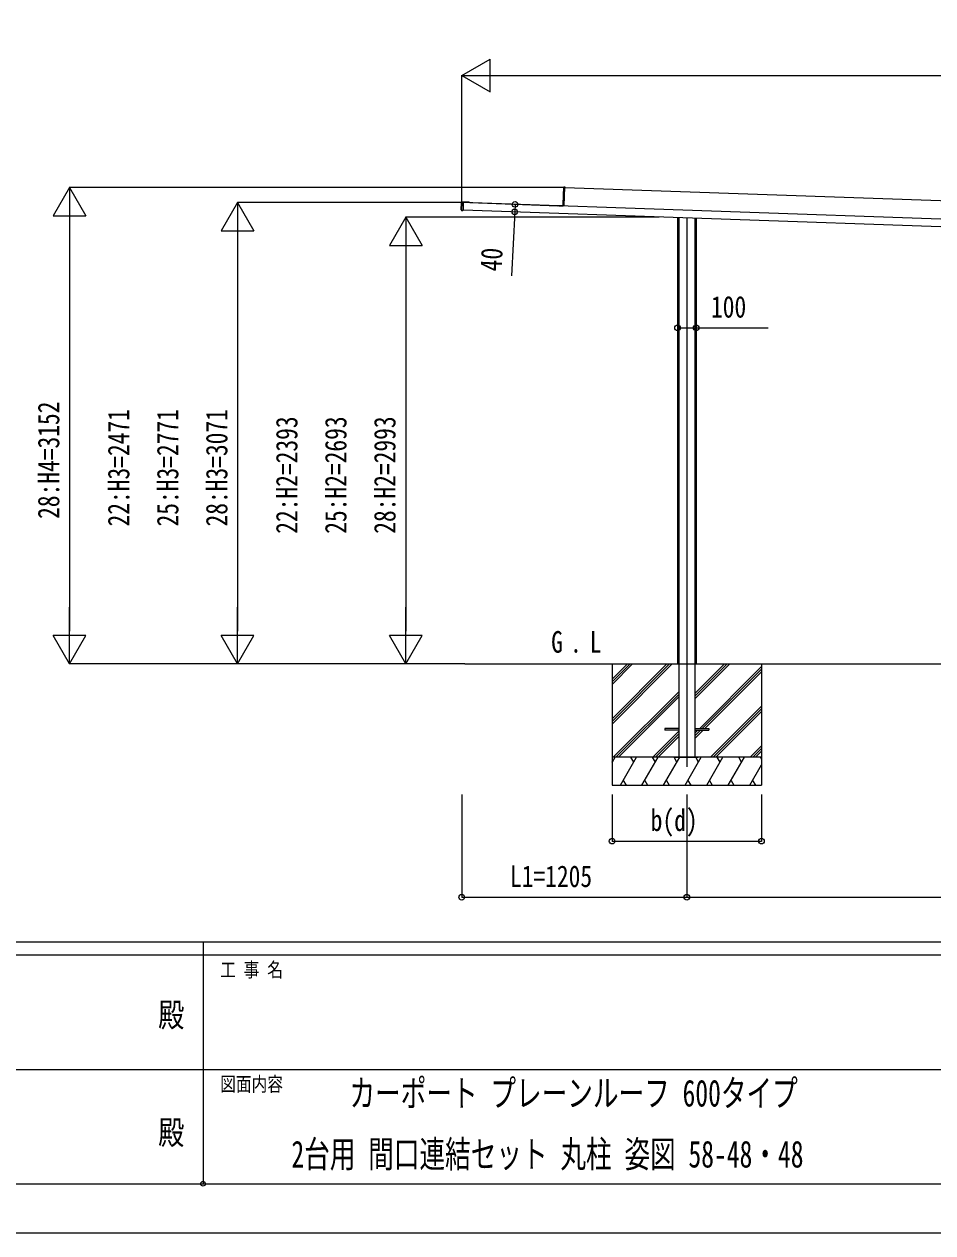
# Model space of a CAD drawing. Units: millimetres, scale not verified. Extents: x -14718 to 14718, y -10395 to 10395.
# Drawn here: x -975 to 3890, y -10395 to -3921 of the extents above; entities that cross this region are included whole.
import ezdxf
from ezdxf.enums import TextEntityAlignment as Align

# ---------------------------------------------------------------- set-up
doc = ezdxf.new("R2010")
doc.units = ezdxf.units.MM
doc.header["$LTSCALE"] = 50
doc.header["$PDMODE"] = 32
doc.header["$PDSIZE"] = 25
for name, color, linetype in [('0-2_USER1', 3, 'Continuous'), ('0-3_YKK_12', 2, 'Continuous'), ('0-4_YKK_A1', 4, 'Continuous'), ('0-5_YKK_D', 6, 'Continuous'), ('0-6_YKK_ZWAK', 7, 'Continuous')]:
    doc.layers.add(name, color=color, linetype=linetype)
doc.styles.add('ＭＳ ゴシック', font='')
doc.styles.get('ＭＳ ゴシック').set_extended_font_data('MS Gothic')

msp = doc.modelspace()

# ---------------------------------------------------------------- linework, layer by layer
at = {"layer": '0-3_YKK_12'}
msp.add_line((2572.57, -4958.91), (2572.57, -7900), dxfattribs=at)
at = {"layer": '0-4_YKK_A1'}
for p, q in [((1914.37, -4793.97), (1911.16, -4886.06)), ((1914.37, -4793.97), (1913.9, -4793.96)), ((1919.91, -4793.83), (1914.37, -4793.97)), ((1914.39, -4793.47), (1919.93, -4793.33)), ((1916.37, -4895.24), (1919.91, -4793.83)), ((1919.84, -4796.03), (7058.7, -4975.48)), ((1919.93, -4793.33), (1919.91, -4793.83)), ((1364.88, -4916.24), (1366.24, -4877.26)), ((1366.58, -4917.33), (1368.02, -4876.28)), ((1367.05, -4917.35), (1366.58, -4917.33)), ((1374.55, -4918.57), (1367.04, -4917.85)), ((1368.49, -4876.29), (1367.05, -4917.35)), ((1367.05, -4917.35), (1374.56, -4918.07)), ((1367.78, -4919.34), (1372.77, -4919.52)), ((1368.49, -4876.29), (1368.02, -4876.28)), ((1376.03, -4876.1), (1368.49, -4876.29)), ((1382.84, -4874.84), (1369.35, -4874.37)), ((1372.77, -4919.52), (1372.81, -4918.4)), ((1374.34, -4874.54), (1374.31, -4875.64)), ((1374.56, -4918.07), (1374.55, -4918.57)), ((1376.03, -4876.1), (1374.56, -4918.07)), ((7169.25, -5119.43), (1374.6, -4917.07)), ((7170.64, -5079.45), (1375.99, -4877.1)), ((1382.77, -4876.84), (1382.84, -4874.84)), ((1388.84, -4875.05), (1382.84, -4874.84)), ((1388.77, -4877.05), (1388.84, -4875.05)), ((1398.83, -4875.4), (1388.84, -4875.05)), ((1398.76, -4877.4), (1398.83, -4875.4)), ((1404.76, -4877.61), (1404.83, -4875.61)), ((1411.77, -4878.35), (1411.78, -4878.05)), ((1411.78, -4878.05), (1411.8, -4877.45)), ((1881.37, -4894.74), (1881.38, -4894.44)), ((1881.38, -4894.44), (1881.4, -4893.84)), ((1881.4, -4893.84), (1881.41, -4893.55)), ((1885.36, -4894.88), (1885.39, -4894.18)), ((1916.36, -4895.27), (1885.39, -4894.18)), ((1910.88, -4894.07), (1910.41, -4894.06)), ((1911.16, -4886.06), (1910.69, -4886.05)), ((1911.16, -4886.06), (1910.88, -4894.07)), ((1916.37, -4895.24), (1916.35, -4895.97)), ((2522.57, -4957.16), (2522.57, -7347.5)), ((2529.43, -4957.4), (2529.43, -7847.5)), ((2615.7, -4960.41), (2615.7, -7847.5)), ((2622.57, -4960.65), (2622.57, -7347.5)), ((1385.03, -7347.5), (7683.49, -7347.5)), ((2172.57, -7347.5), (2172.57, -7997.5)), ((2172.57, -7641.48), (2466.55, -7347.5)), ((2172.57, -7655.62), (2480.69, -7347.5)), ((2172.57, -7669.76), (2494.83, -7347.5)), ((2172.57, -7429.34), (2254.41, -7347.5)), ((2172.57, -7443.49), (2268.55, -7347.5)), ((2172.57, -7457.63), (2282.7, -7347.5)), ((2615.7, -7534.99), (2803.2, -7347.5)), ((2615.7, -7520.85), (2789.06, -7347.5)), ((2615.7, -7506.71), (2774.91, -7347.5)), ((2641.54, -7693), (2972.57, -7361.98)), ((2655.69, -7693), (2972.57, -7376.12)), ((2972.57, -7347.5), (2972.57, -7997.5)), ((2669.83, -7693), (2972.57, -7390.26)), ((2178.68, -7847.5), (2529.43, -7496.75)), ((2192.82, -7847.5), (2529.43, -7510.89)), ((2206.96, -7847.5), (2529.43, -7525.03)), ((2699.18, -7847.5), (2972.57, -7574.11)), ((2713.32, -7847.5), (2972.57, -7588.25)), ((2727.46, -7847.5), (2972.57, -7602.4)), ((2455.07, -7693), (2455.07, -7702)), ((2529.43, -7693), (2455.07, -7693)), ((2529.43, -7702), (2455.07, -7702)), ((2615.7, -7693), (2690.07, -7693)), ((2615.7, -7747.12), (2660.83, -7702)), ((2615.7, -7718.84), (2632.54, -7702)), ((2615.7, -7732.98), (2646.69, -7702)), ((2615.7, -7702), (2690.07, -7702)), ((2690.07, -7693), (2690.07, -7702)), ((2390.81, -7847.5), (2529.43, -7708.88)), ((2404.95, -7847.5), (2529.43, -7723.02)), ((2419.09, -7847.5), (2529.43, -7737.16)), ((2911.31, -7847.5), (2972.57, -7786.24)), ((2925.45, -7847.5), (2972.57, -7800.38)), ((2939.59, -7847.5), (2972.57, -7814.53)), ((2972.57, -7847.5), (2172.57, -7847.5)), ((2172.57, -7876.44), (2189.28, -7847.5)), ((2174.28, -7873.48), (2172.57, -7870.52)), ((2217.11, -7997.5), (2303.72, -7847.5)), ((2288.71, -7873.48), (2273.71, -7847.5)), ((2332.58, -7997.5), (2419.19, -7847.5)), ((2404.18, -7873.48), (2389.18, -7847.5)), ((2448.05, -7997.5), (2534.66, -7847.5)), ((2519.66, -7873.48), (2504.65, -7847.5)), ((2511.67, -7847.5), (2633.47, -7847.5)), ((2563.52, -7997.5), (2650.13, -7847.5)), ((2635.13, -7873.48), (2620.12, -7847.5)), ((2678.99, -7997.5), (2765.6, -7847.5)), ((2750.6, -7873.48), (2735.6, -7847.5)), ((2794.46, -7997.5), (2881.07, -7847.5)), ((2866.07, -7873.48), (2851.07, -7847.5)), ((2909.93, -7997.5), (2972.57, -7889.02)), ((2972.57, -7857.95), (2966.54, -7847.5)), ((2172.57, -7997.5), (2972.57, -7997.5)), ((2232.11, -7971.52), (2247.11, -7997.5)), ((2347.58, -7971.52), (2362.58, -7997.5)), ((2463.05, -7971.52), (2478.05, -7997.5)), ((2578.52, -7971.52), (2593.52, -7997.5)), ((2693.99, -7971.52), (2708.99, -7997.5)), ((2809.46, -7971.52), (2824.46, -7997.5)), ((2924.93, -7971.52), (2939.93, -7997.5))]:
    msp.add_line(p, q, dxfattribs=at)
for points in [[(1910.41, -4894.06), (1910.69, -4886.05), (1913.9, -4793.96)], [(1368.51, -4875.79), (1376.05, -4875.6), (1376.03, -4876.1)], [(1411.32, -4875.84), (1411.25, -4877.83), (1376.01, -4876.6)], [(1411.32, -4875.84), (1404.83, -4875.61), (1398.83, -4875.4)], [(1411.8, -4877.45), (1411.82, -4877.15), (1881.41, -4893.55)], [(1885.39, -4894.18), (1885.41, -4893.68), (1910.09, -4894.55)]]:
    msp.add_lwpolyline(points, dxfattribs=at)
for centre, radius, start, end in [((1914.4, -4793.97), 0.5, 91.5, 178), ((1916.43, -4793.79), 2.07, 171.06854, 184.93146), ((1367.88, -4916.34), 3, 178, 268), ((1369.24, -4877.37), 3, 88, 178), ((1367.08, -4917.35), 0.5, 178, 264.5), ((1369.1, -4917.67), 2.07, 171.06854, 184.93146), ((1368.52, -4876.29), 0.5, 91.5, 178), ((1370.55, -4876.12), 2.07, 171.06854, 184.93146), ((1909.91, -4894.04), 0.5, 268, 358), ((1909.9, -4893.77), 0.765, 269.05171, 301.0406), ((1910.09, -4894.31), 0.242, 269.80053, 328.78296), ((1912.97, -4879.28), 15.54, 259.3054, 261.87346), ((1910.61, -4896.25), 1.85, 83.82294, 99.58333), ((1907.64, -4894.19), 3.17, 351.51431, 355.97407), ((1909.88, -4894.04), 1, 337.89786, 358), ((1916.33, -4895.24), 0.046, 321.12762, 0.80407)]:
    msp.add_arc(centre, radius, start, end, dxfattribs=at)
for centre, ratio, start_param in [((1903.29, -4894.81), 0.038227, 0), ((1903.31, -4894.81), 0.061163, 0.0374041)]:
    msp.add_ellipse(centre, major_axis=(13.07, -0.46), ratio=ratio, start_param=start_param, end_param=0.962078, dxfattribs=at)
at = {"layer": '0-5_YKK_D'}
for p, q in [((1367.57, -4195.5), (1519.12, -4108)), ((1519.12, -4283), (1519.12, -4108)), ((1367.57, -4891.02), (1367.57, -4194.5)), ((1367.57, -4195.5), (1519.12, -4283)), ((1367.57, -4195.5), (1670.68, -4195.5)), ((1542.57, -4195.5), (7002.57, -4195.5)), ((-732.43, -4795.5), (-819.93, -4947.05)), ((1918.11, -4795.5), (-733.43, -4795.5)), ((-732.43, -4795.5), (-644.93, -4947.05)), ((-732.43, -4795.5), (-732.43, -5098.61)), ((167.57, -4876.5), (80.07, -5028.05)), ((1368.49, -4876.5), (166.57, -4876.5)), ((167.57, -4876.5), (255.07, -5028.05)), ((167.57, -4876.5), (167.57, -5179.61)), ((-819.93, -4947.05), (-644.93, -4947.05)), ((-732.43, -4970.5), (-732.43, -7172.5)), ((1067.57, -4954.5), (980.07, -5106.05)), ((2424.53, -4954.5), (1066.57, -4954.5)), ((1067.57, -4954.5), (1155.07, -5106.05)), ((1067.57, -4954.5), (1067.57, -5257.61)), ((80.07, -5028.05), (255.07, -5028.05)), ((167.57, -5051.5), (167.57, -7172.5)), ((980.07, -5106.05), (1155.07, -5106.05)), ((1067.57, -5129.5), (1067.57, -7172.5)), ((-732.43, -7347.5), (-732.43, -7044.39)), ((167.57, -7347.5), (167.57, -7044.39)), ((1067.57, -7347.5), (1067.57, -7044.39)), ((-732.43, -7347.5), (-819.93, -7195.95)), ((-644.93, -7195.95), (-819.93, -7195.95)), ((-732.43, -7347.5), (-644.93, -7195.95)), ((167.57, -7347.5), (80.07, -7195.95)), ((255.07, -7195.95), (80.07, -7195.95)), ((167.57, -7347.5), (255.07, -7195.95)), ((1067.57, -7347.5), (980.07, -7195.95)), ((1155.07, -7195.95), (980.07, -7195.95)), ((1067.57, -7347.5), (1155.07, -7195.95)), ((1350.7, -7347.5), (-733.43, -7347.5)), ((1350.7, -7347.5), (166.57, -7347.5)), ((1384.03, -7347.5), (1066.57, -7347.5)), ((1367.57, -8047.5), (1367.57, -8598.5)), ((2172.57, -8047.5), (2172.57, -8298.5)), ((2572.57, -8047.5), (2572.57, -8598.5)), ((2572.57, -8047.5), (2572.57, -8598.5)), ((2972.57, -8047.5), (2972.57, -8298.5)), ((2172.57, -8297.5), (2972.57, -8297.5)), ((1367.57, -8597.5), (2572.57, -8597.5)), ((2572.57, -8597.5), (6964.57, -8597.5))]:
    msp.add_line(p, q, dxfattribs=at)
for points in [[(1653.02, -4886.77), (1651.1, -4926.73), (1634.57, -5270.13)], [(2522.57, -5547.5), (2622.57, -5547.5), (3007.67, -5547.5)]]:
    msp.add_lwpolyline(points, dxfattribs=at)
for centre in [(1651.1, -4926.73), (1653.02, -4886.77), (2522.57, -5547.5), (2622.57, -5547.5), (2172.57, -8297.5), (2972.57, -8297.5), (1367.57, -8597.5), (2572.57, -8597.5), (2572.57, -8597.5)]:
    msp.add_circle(centre, 14.88, dxfattribs=at)
at = {"layer": '0-6_YKK_ZWAK'}
for p, q in [((13632.57, -8837.5), (-13667.43, -8837.5)), ((-17.43, -8837.5), (-17.43, -10132.5)), ((-17.43, -8907.5), (-4567.43, -8907.5)), ((4532.57, -8907.5), (-17.43, -8907.5)), ((-4541.18, -9520), (-17.43, -9520)), ((-17.43, -9520), (4532.57, -9520)), ((-4567.43, -10132.5), (-17.43, -10132.5)), ((-17.43, -10132.5), (4532.57, -10132.5))]:
    msp.add_line(p, q, dxfattribs=at)
msp.add_lwpolyline([(-14717.5, -10395), (14717.5, -10395), (14717.5, 10395), (-14717.5, 10395)], close=True, dxfattribs=at)
msp.add_point((-17.43, -10132.5), dxfattribs=at)

# ---------------------------------------------------------------- texts
at = {"layer": '0-2_USER1', "style": 'ＭＳ ゴシック'}
for s, height, width, p in [('G', 115.5, 0.8, (1846.45, -7322.19)), ('L', 115.5, 0.8, (2053.32, -7322.19)), ('.', 115.5, 0.8, (1947.25, -7322.19)), ('カーポート プレーンルーフ 600タイプ', 143.7, 0.7, (766.59, -9761.67)), ('2台用 間口連結セット 丸柱 姿図 58-48・48', 143.7, 0.7, (455.61, -10088.33))]:
    msp.add_text(s, height=height, dxfattribs=dict(at, width=width)).set_placement(p, align=Align.BOTTOM_LEFT)
at = {"layer": '0-5_YKK_D', "style": 'ＭＳ ゴシック', "width": 0.8}
for s, rotation, p in [('40', 87.244, (1615.55, -5249.19)), ('28:H4=3152', 90, (-752.43, -6571.3)), ('22:H3=2471', 90, (-377.43, -6611.8)), ('25:H3=2771', 90, (-114.93, -6611.8)), ('28:H3=3071', 90, (147.57, -6611.8)), ('22:H2=2393', 90, (522.57, -6650.8)), ('25:H2=2693', 90, (785.07, -6650.8)), ('28:H2=2993', 90, (1047.57, -6650.8))]:
    msp.add_text(s, height=115.5, rotation=rotation, dxfattribs=at).set_placement(p, align=Align.BOTTOM_LEFT)
for s, p in [('100', (2702.07, -5527.5)), ('b(d)', (2379.37, -8277.5)), ('L1=1205', (1625.67, -8577.5))]:
    msp.add_text(s, height=115.5, dxfattribs=at).set_placement(p, align=Align.BOTTOM_LEFT)
at = {"layer": '0-6_YKK_ZWAK', "style": 'ＭＳ ゴシック', "width": 0.8}
for s, height, p in [('工 事 名', 76.98, (74.44, -9047.5)), ('殿', 128.3, (-257.83, -9330.42)), ('図面内容', 76.98, (74.44, -9660)), ('殿', 128.3, (-257.83, -9960.42))]:
    msp.add_text(s, height=height, dxfattribs=at).set_placement(p, align=Align.BOTTOM_LEFT)

doc.saveas('drawing.dxf')
